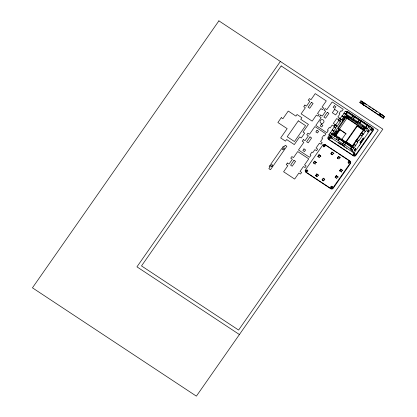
<?xml version="1.0" encoding="UTF-8"?>
<svg xmlns="http://www.w3.org/2000/svg" width="417" height="417" viewBox="0 0 417 417"><rect width="100%" height="100%" fill="white"/><g stroke="black" fill="none" stroke-linecap="round" stroke-linejoin="round"><path stroke-width="0.63" d="M334.642 136.323L334.882 134.707L333.626 133.878L333.996 134.529M347.882 116.129L347.695 118.517C349.545 119.893 345.359 117.151 346.887 117.985L347.882 116.129L346.887 117.985M351.489 147.451L351.734 145.841L335.69 135.238L334.846 136.453M364.693 129.916L363.285 128.822L363.739 129.119L364.729 127.263L364.541 129.651M280.37 61.471L136.948 266.838L239.405 334.538M329.216 135.358L328.137 136.906A1.652 1.6 -29.5 0 0 328.539 139.142L353.277 155.494A1.652 1.6 -29.5 0 0 355.565 155.03L372.881 130.24A1.652 1.6 -29.5 0 0 372.48 128.003L347.736 111.652A1.652 1.6 -29.5 0 0 345.891 111.678M345.808 113.841L346.934 112.225L352.985 116.223L352.74 115.79L351.614 117.406L351.854 117.839L345.808 113.841L346.923 115.817M314.699 161.582L313.574 163.203L313.329 162.771L314.454 161.15L316.315 162.651L314.454 161.15M319.167 157.444L317.843 156.302L318.974 154.681L320.835 156.182L318.974 154.681M332.495 135.494L346.626 115.3L365.99 128.092M318.088 156.735L319.219 155.114M345.938 117.438L338.234 128.467L346.146 133.961M334.038 135.921L334.882 134.707L334.173 136.161M338.729 129.333L334.726 135.04M315.184 164.267L314.939 163.834L316.07 162.218M320.59 155.75L319.458 157.365L317.843 156.302M334.267 136.333L335.117 135.118L334.57 134.649L335.018 134.946M348.018 116.369L347.569 116.072L348.117 116.541L334.721 135.78L351.588 146.925M334.606 136.02L335.117 135.118M347.038 118.251L348.117 116.541M335.242 135.739L339.631 129.447M335.263 136.286L335.69 135.238M347.695 118.517L348.69 116.661L347.559 118.282L363.739 129.119M335.852 135.645L339.876 129.88M359.782 102.415L361.398 103.479L362.404 101.644L363.66 102.478L362.665 104.333C361.268 103.593 365.203 106.194 363.473 104.865L364.468 103.009L380.507 113.612L379.517 115.467C378.115 114.722 382.05 117.323 380.32 115.999L381.315 114.143L384.552 116.687L383.426 118.303L359.782 102.415L360.913 100.794L362.524 101.863L361.961 102.671M341.033 119.549L339.959 118.84L342.029 115.874L343.644 116.942L341.57 119.903L339.714 118.407L338.583 120.023L340.439 121.519L337.045 126.372L335.19 124.871L334.059 126.487L334.304 126.919L332.229 129.88L333.97 131.173L332.088 133.867L330.347 132.575L328.935 134.597L336.613 139.669L336.368 139.236L337.494 137.62L337.739 138.053L331.692 134.055L330.561 135.671L332.224 138.626L352.407 151.96L350.718 148.989L342.821 143.5L343.952 141.884L344.197 142.317L339.11 138.684L337.978 140.3L338.223 140.732L343.066 143.933L342.821 143.5M362.665 104.333L363.66 102.478M362.764 104.505L363.895 102.884L363.442 102.587M362.816 104.599L363.895 102.884M352.391 151.95L354.007 153.018L370.4 129.583L368.722 126.622L359.193 120.054L358.067 121.67L358.312 122.103L353.47 118.902L353.225 118.47L354.356 116.854L352.74 115.79M338.223 140.732L339.355 139.116M353.47 118.902L354.601 117.286L354.356 116.854M363.473 104.865L364.468 103.009M315.627 175.515L316.758 173.899L318.369 174.963L317.243 176.579L315.627 175.515L316.946 176.657M332.193 154.827L330.874 153.685L332 152.064L333.861 153.565L332 152.064M315.872 175.948L317.003 174.332L316.758 173.899M331.119 154.118L332.245 152.497M341.606 139.674L345.901 133.529L338.234 128.467M333.616 153.133L332.485 154.749L330.874 153.685M358.594 121.696L359.438 120.487L359.193 120.054M351.891 145.835L345.938 141.634L357.046 125.731L363.786 130.187M344.432 144.569L345.563 142.948L351.859 147.378M346.183 142.067L357.291 126.163L357.046 125.731M363.812 130.266L365.428 131.334L363.353 134.3L361.742 133.231L363.812 130.266L365.553 131.558L367.434 128.863L365.699 127.576L367.111 125.553L365.975 127.169L359.923 123.171L359.678 122.739L360.809 121.118M344.677 145.001L345.808 143.38M359.923 123.171L361.054 121.55M322.08 179.779L323.211 178.163L324.822 179.227L323.696 180.842L322.08 179.779L323.404 180.921M337.327 157.949L338.458 156.333L340.069 157.397L338.943 159.013L337.327 157.949L337.572 158.382L338.703 156.766L338.458 156.333M322.325 180.212L323.456 178.596L323.211 178.163M350.885 147.055L351.734 145.841L351.02 147.29M363.603 128.879L364.729 127.263M351.119 147.462L351.964 146.252L351.416 145.783L351.865 146.08M363.832 129.291L364.964 127.67L364.416 127.201L364.865 127.503M351.453 147.154L364.964 127.67M354.007 153.018L352.329 150.057L350.718 148.989L352.537 146.372L352.99 146.669M364.828 129.249L365.391 128.436M353.569 145.898L354.309 144.84M336.43 178.304L335.112 177.162L336.238 175.547L338.098 177.043L336.238 175.547M341.002 169.51L339.871 171.126L339.626 170.694L340.757 169.078L342.612 170.574L340.757 169.078M335.357 177.595L336.483 175.979M360.017 142.859L363.405 138.006L363.655 138.444L360.262 143.292L360.017 142.859L363.41 138.011M379.517 115.467L380.507 113.612M360.262 143.292L363.65 138.439M379.611 115.634L380.742 114.018L380.195 113.549L380.643 113.846M379.663 115.733L380.742 114.018M337.853 176.61L336.722 178.226L335.112 177.162M341.487 172.195L341.242 171.762L342.367 170.141M383.426 118.303L381.446 116.588L382.571 114.972M381.565 116.807L382.697 115.191M383.181 117.87L384.307 116.254M337.045 126.372L335.435 125.303L338.828 120.456L338.583 120.023M345.657 114.472L343.916 113.179L345.328 111.162L346.939 112.23L343.77 117.167L342.029 115.874M332.088 133.867L330.472 132.799L332.229 129.88M342.159 116.098L344.041 113.403M333.845 130.948L335.914 127.988L335.675 127.555L336.8 125.939M340.194 121.086L341.325 119.47M331.958 133.643L330.545 135.661L332.234 138.632L330.608 137.558L328.935 134.597M345.067 117.724L342.711 121.092L342.201 120.19L344.557 116.823L345.067 117.724L343.989 117.015M350.718 148.989L352.13 146.966L353.866 148.259L357.697 142.379L355.842 140.878L356.973 139.262L358.828 140.764L362.222 135.916L360.366 134.415L361.497 132.799L363.353 134.3M355.753 145.564L354.012 144.277L356.087 141.311M358.828 140.764L357.218 139.695L360.611 134.847L360.366 134.415M352.256 147.191L354.142 144.496M363.942 130.49L365.824 127.8M357.697 142.379L357.452 141.947L358.584 140.331M361.977 135.483L363.108 133.867M352.329 150.057L353.741 148.035L352.13 146.966M367.434 128.863L368.722 126.622M363.348 102.415L363.796 102.718M364.604 103.249L365.151 103.718L363.947 102.983M381.55 114.55L381.899 114.68M363.04 102.473L360.913 100.794M365.699 104.229L366.757 104.928M368.878 106.33L370.468 107.383M372.063 108.43L374.179 109.833M375.243 110.536L376.832 111.584M379.48 113.335L381.075 114.388M382.134 115.087L384.552 116.687M361.273 103.265L362.535 104.094M363.337 104.625L379.381 115.228M380.184 115.759L381.446 116.588M347.981 112.084L349.597 113.153M350.045 113.45L354.169 116.171M354.434 116.348L357.26 118.214M358.203 118.84L371.646 127.722M354.601 117.286L359.438 120.487M351.614 117.406L353.225 118.47M358.067 121.67L359.678 122.739M348.826 116.901L349.373 117.37L348.977 117.167M366.126 128.332L365.537 127.795L364.411 129.411L364.859 129.708M346.986 115.931L351.588 118.97M352.042 119.283L354.163 120.685M355.195 121.357L357.885 123.135M362.112 125.939L365.824 128.389M347.705 117.193L364.567 128.337M346.756 117.745L345.495 116.916L345.86 117.563M345.594 117.385L364.698 130.01M357.291 126.163L364.031 130.62M345.938 141.634L353.199 146.43M335.826 135.478L336.373 135.947M335.169 135.212L335.925 135.65M334.799 135.061L335.862 135.76M337.984 137.162L339.574 138.209M341.163 139.262L343.285 140.665M344.343 141.363L345.401 142.067M347.523 143.464L349.112 144.517M351.234 145.919L352.297 146.617M336.368 139.236L337.978 140.3M339.068 143.417L340.147 144.131L339.902 143.698M325.323 144.97L329.623 147.811M329.962 148.035L330.994 148.718M331.239 148.879L334.601 151.1M335.002 151.366L337.176 152.804M338.208 153.482L340.918 155.275M341.299 155.525L350.061 161.316A1.652 1.6 -29.5 0 1 350.468 163.553L333.152 188.348A1.652 1.6 -29.5 0 1 330.863 188.807L306.125 172.461A1.652 1.6 -29.5 0 1 305.447 170.897M338.703 156.766L340.314 157.829M339.626 170.694L341.242 171.762M313.329 162.771L314.939 163.834M317.003 174.332L318.614 175.395M323.456 178.596L324.53 179.305M343.916 113.179L345.526 114.248M365.699 127.576L367.309 128.644M338.828 120.456L340.439 121.519M360.611 134.847L362.222 135.916M334.059 126.487L335.675 127.555M355.842 140.878L357.452 141.947M334.304 126.919L335.914 127.988M354.012 144.277L355.628 145.34M332.359 130.104L333.97 131.173M361.497 132.799L361.742 133.231M360.507 143.724L360.757 144.162M356.973 139.262L357.218 139.695M359.376 145.34L359.626 145.778M339.714 118.407L339.959 118.84M335.19 124.871L335.435 125.303M346.355 147.962L346.6 148.395M344.739 146.893L344.984 147.326M338.286 142.63L338.531 143.062M348.56 163.271A0.829 0.803 -29.5 0 1 348.44 162.239A0.829 0.803 -29.5 0 1 349.456 161.921A0.829 0.803 -29.5 0 1 349.915 162.844M323.91 146.993A0.829 0.803 -29.5 0 1 323.811 145.752A0.829 0.803 -29.5 0 1 325.067 145.856M306.391 171.59A0.829 0.803 -29.5 0 1 306.876 170.334A0.829 0.803 -29.5 0 1 307.876 171.199M331.077 187.853A0.829 0.803 -29.5 0 1 331.463 186.738A0.829 0.803 -29.5 0 1 332.568 187.139M324.598 144.709A1.652 1.6 -29.5 0 1 325.218 144.907M372.725 128.436A1.652 1.6 -29.5 0 1 373.126 130.672L355.81 155.463A1.652 1.6 -29.5 0 1 353.522 155.922L328.784 139.575A1.652 1.6 -29.5 0 1 328.085 138.22M347.095 111.819A1.652 1.6 -29.5 0 1 347.773 111.97M354.148 155.327A0.829 0.803 -29.5 0 1 353.824 155.098M353.705 154.905A0.829 0.803 -29.5 0 1 355.07 154.014M329.018 138.658A0.829 0.803 -29.5 0 1 329.362 137.516A0.829 0.803 -29.5 0 1 330.488 137.907M330.483 138.517A0.829 0.803 -29.5 0 1 330.4 138.673M371.146 130.307A0.829 0.803 -29.5 0 1 371.443 129.056A0.829 0.803 -29.5 0 1 372.589 129.619M346.345 112.34A0.829 0.803 -29.5 0 1 347.569 113.242M218.894 20.85L32.448 287.824L196.381 396.15L382.827 129.176L218.894 20.85M281.178 65.943L141.519 265.921L238.602 330.066L378.255 130.094L281.178 65.943M281.272 117.667L277.884 122.515L287.162 128.65L280.667 137.944L285.509 141.144L286.641 139.528L294.303 144.59L299.667 136.912L301.282 137.975L304.671 133.127L303.055 132.059L308.418 124.381L300.756 119.314L301.887 117.698L297.045 114.498L295.914 116.114L288.251 111.052L282.888 118.73L281.272 117.667M304.869 105.079L303.738 106.7L305.353 107.763L301.116 113.825L312.171 121.133L316.404 115.066L318.02 116.135L319.146 114.519L317.535 113.45L320.923 108.597L322.534 109.666L323.665 108.05L322.049 106.981L326.287 100.919L315.231 93.617L310.999 99.679L309.383 98.61L308.257 100.231L309.867 101.295L306.479 106.147L304.869 105.079M298.306 120.847L287.204 136.75L294.465 141.545L305.567 125.647L298.306 120.847M311.483 102.363L308.095 107.211L309.706 108.279L313.094 103.426L311.483 102.363M270.054 165.262L269.173 166.519L269.981 167.055L268.85 168.671L270.466 169.735L286.839 146.289L285.228 145.225L284.097 146.841L283.289 146.304L282.408 147.566L283.299 148.155L283.617 147.701L284.253 148.129L283.941 148.577L284.29 148.812L283.06 149.839L282.418 149.416L282.736 148.963L281.845 148.374L270.617 164.449L271.509 165.038L271.821 164.59L272.463 165.012L272.15 165.46L272.499 165.695L271.936 166.503L271.582 166.274L271.269 166.722L270.628 166.3L270.946 165.846L270.054 165.262M287.36 163.021L286.229 164.637L287.839 165.7L283.607 171.768L294.657 179.07L298.895 173.008L300.506 174.071L301.637 172.456L300.021 171.387L303.409 166.539L305.025 167.603L306.156 165.987L304.54 164.918L308.778 158.856L297.722 151.553L293.49 157.616L291.874 156.552L290.743 158.168L292.359 159.231L288.971 164.084L287.36 163.021M293.975 160.3L290.586 165.153L292.197 166.216L295.585 161.369L293.975 160.3M303.988 148.9L302.862 150.516L304.473 151.585L305.604 149.969L303.988 148.9M316.983 130.307L315.851 131.923L317.467 132.992L318.598 131.376L316.983 130.307M321.278 124.282L320.147 125.903L321.762 126.966L322.894 125.35L321.278 124.282M334.278 105.704L333.147 107.32L334.762 108.389L335.893 106.773L334.278 105.704M322.789 144.996L305.473 169.792A1.652 1.6 -29.5 0 0 305.88 172.028L330.618 188.375A1.652 1.6 -29.5 0 0 332.907 187.916L350.223 163.12A1.652 1.6 -29.5 0 0 349.816 160.884L325.078 144.537A1.652 1.6 -29.5 0 0 322.789 144.996M333.751 134.092L333.183 134.9L333.751 134.097M346.746 115.514L345.62 117.13L346.746 115.514M355.529 148.488L354.403 150.104L354.643 150.537L355.774 148.921L355.529 148.483L354.403 150.099L354.648 150.537L355.774 148.921L355.529 148.488M368.529 129.906L367.403 131.527L367.648 131.96L368.774 130.339L368.534 129.901L367.403 131.517L367.648 131.949L368.779 130.333L368.529 129.906M303.383 139.632L302.252 141.248L303.863 142.312L298.494 149.99L309.539 157.303L310.952 155.286L310.118 154.733L312.005 152.038L312.839 152.591L314.908 149.625L316.524 150.693L317.655 149.077L316.039 148.009L319.432 143.161L321.043 144.23L322.174 142.614L320.564 141.545L322.638 138.585L321.804 138.032L323.686 135.337L324.52 135.89L325.932 133.867L314.887 126.554L309.518 134.232L307.902 133.164L306.776 134.78L308.387 135.848L304.994 140.696L303.383 139.632M320.683 115.019L319.552 116.635L321.163 117.703L315.794 125.381L326.839 132.695L328.252 130.672L327.418 130.125L329.305 127.43L330.139 127.983L332.208 125.017L333.824 126.085L334.955 124.469L333.339 123.401L336.733 118.553L338.343 119.622L339.474 118.006L337.864 116.937L339.938 113.971L339.104 113.424L340.986 110.729L341.82 111.282L343.233 109.259L332.187 101.946L326.819 109.624L325.203 108.556L324.072 110.171L325.687 111.24L322.294 116.088L320.683 115.019M309.998 136.917L306.61 141.764L308.22 142.833L311.614 137.985L309.998 136.917M327.298 112.309L323.905 117.156L325.521 118.225L328.914 113.377L327.298 112.309M334.674 109.358L332.318 112.726L335.675 114.946L338.031 111.579L334.674 109.358M344.254 146.028L339.407 142.828L344.494 146.461L344.244 146.028M321.903 123.463A1.986 1.923 -29.5 0 0 323.795 120.622A1.986 1.923 -29.5 0 0 320.386 120.497A1.986 1.923 -29.5 0 0 321.903 123.463M371.505 130.156A0.829 0.803 -29.5 0 0 372.261 128.957A0.829 0.803 -29.5 0 0 370.843 128.936A0.829 0.803 -29.5 0 0 371.505 130.156M329.446 138.6A0.829 0.803 -29.5 0 0 330.207 137.401A0.829 0.803 -29.5 0 0 328.789 137.386A0.829 0.803 -29.5 0 0 329.446 138.6M354.189 154.952A0.829 0.803 -29.5 0 0 354.945 153.748A0.829 0.803 -29.5 0 0 353.527 153.732A0.829 0.803 -29.5 0 0 354.189 154.952M331.525 187.832A0.829 0.803 -29.5 0 0 332.286 186.634A0.829 0.803 -29.5 0 0 330.869 186.613A0.829 0.803 -29.5 0 0 331.525 187.832M306.787 171.486A0.829 0.803 -29.5 0 0 307.548 170.287A0.829 0.803 -29.5 0 0 306.125 170.266A0.829 0.803 -29.5 0 0 306.787 171.486M324.103 146.69A0.829 0.803 -29.5 0 0 324.864 145.491A0.829 0.803 -29.5 0 0 323.441 145.47A0.829 0.803 -29.5 0 0 324.103 146.69M348.841 163.042A0.829 0.803 -29.5 0 0 349.602 161.838A0.829 0.803 -29.5 0 0 348.185 161.822A0.829 0.803 -29.5 0 0 348.841 163.042M335.419 133.591A1.986 0.443 -56.5 0 0 336.774 130.875A1.986 0.443 -56.5 0 0 334.82 133.101A1.986 0.443 -56.5 0 0 335.419 133.591"/></g></svg>
